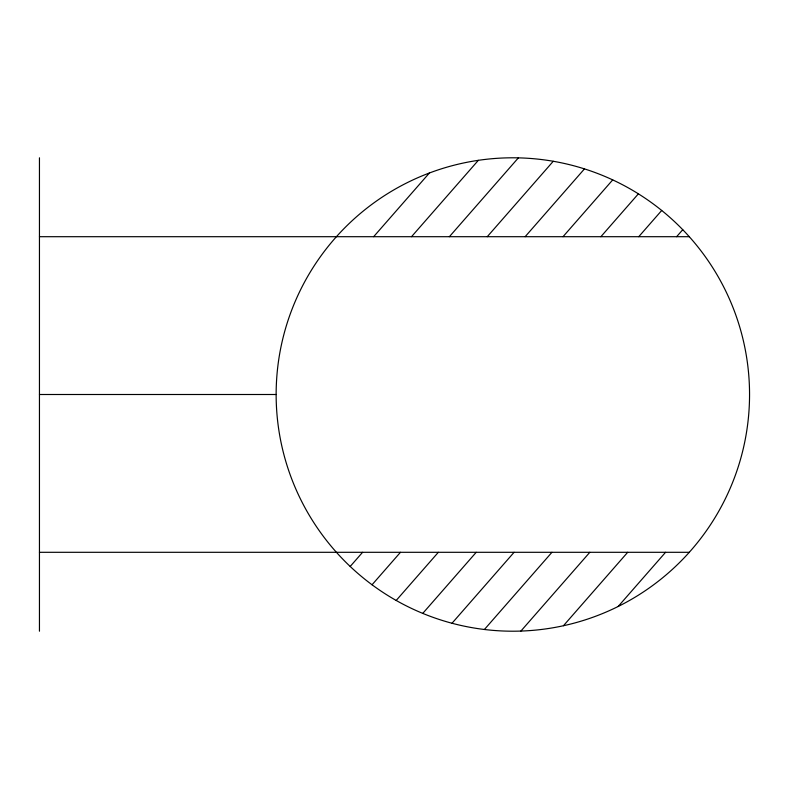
<?xml version="1.0" encoding="UTF-8"?>
<svg xmlns="http://www.w3.org/2000/svg" width="789" height="789" viewBox="0 0 789 789"><rect width="100%" height="100%" fill="white"/><g stroke="black" fill="none" stroke-linecap="round" stroke-linejoin="round"><path stroke-width="1.18" d="M373.641 236.7L429.374 173.008M411.513 236.7L478.341 160.325M449.385 236.7L518.373 157.869M487.257 236.7L553.257 161.272M525.129 236.7L584.462 168.895M563.001 236.7L612.708 179.892M600.873 236.7L638.39 193.828M350.198 566.463L362.595 552.3M638.745 236.7L661.705 210.466M372.053 584.767L400.467 552.3M676.617 236.7L682.751 229.698M396.196 600.459L438.339 552.3M422.766 613.388L476.211 552.3M452.008 623.251L514.083 552.3M484.416 629.484L551.955 552.3M520.908 631.062L589.827 552.3M563.445 625.726L627.699 552.3M618.162 606.485L665.571 552.3M39.45 236.7L689.28 236.7M39.45 394.5L276.15 394.5M39.45 552.3L689.27 552.3M39.45 157.8L39.45 631.2M394.5 599.492A236.7 236.7 0 0 0 749.55 394.5A236.7 236.7 0 0 0 394.5 189.508A236.7 236.7 0 0 0 394.5 599.492"/></g></svg>
